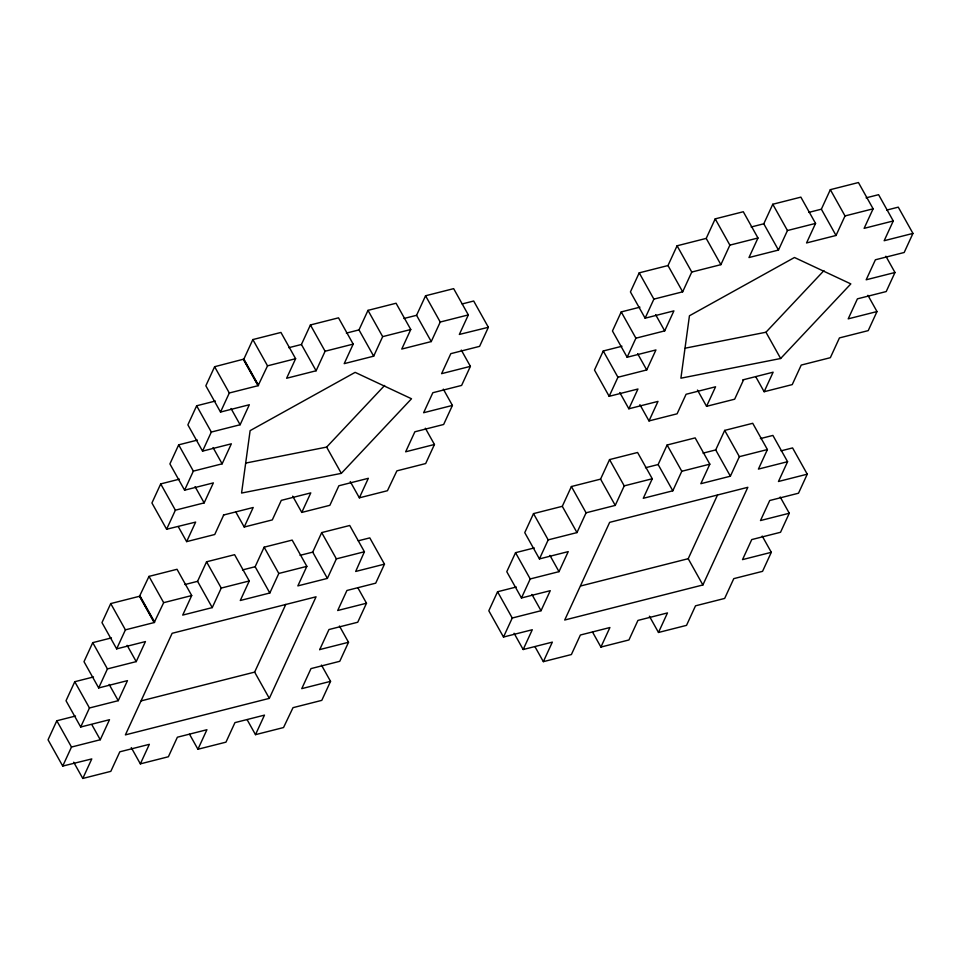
<?xml version="1.0" encoding="UTF-8"?>
<svg xmlns="http://www.w3.org/2000/svg" width="961" height="961" viewBox="0 0 961 961"><rect width="100%" height="100%" fill="white"/><g stroke="black" fill="none" stroke-linecap="round" stroke-linejoin="round"><path stroke-width="1.44" d="M179.407 479.167L160.703 483.912L151.922 502.975L166.613 529.247L195.636 522.099L186.638 541.632L178.253 526.616M197.377 440.102L178.674 444.847L169.905 463.911L184.584 490.182L213.366 482.89L204.164 502.891L175.382 510.183L166.613 529.247M215.36 401.037L196.645 405.782L187.875 424.846L202.555 451.117L231.337 443.814L222.135 463.827L193.353 471.118L184.584 490.182M288.793 347.702L301.43 344.494L310.415 324.962L338.512 317.839L353.192 344.11L325.094 351.233L316.109 370.766L286.63 378.25L295.616 358.705L280.936 332.446L252.851 339.569L243.854 359.102L214.615 366.718L205.846 385.781L220.525 412.053L249.319 404.749L240.118 424.75L211.324 432.054L202.555 451.117M75.511 716.029L56.807 720.774L48.05 739.802L62.729 766.073L91.776 758.926L82.79 778.458L73.697 762.193M93.493 676.964L74.778 681.709L66.021 700.737L80.7 727.009L109.494 719.705L100.268 739.742L71.486 747.045L62.729 766.073M111.464 637.9L92.749 642.645L84.003 661.673L98.683 687.944L127.465 680.64L118.239 700.677L89.457 707.981L80.7 727.009M184.92 584.54L197.57 581.333L206.555 561.801L234.592 554.689L249.271 580.961L221.246 588.072L212.249 607.604L182.722 615.088L191.707 595.556L177.028 569.284L148.991 576.396L139.513 596.276L110.731 603.58L101.974 622.608L116.653 648.867L145.435 641.576L136.222 661.612L107.428 668.916L98.683 687.944M220.525 412.053L229.307 392.989L258.089 385.685L267.53 365.841L295.616 358.705M116.653 648.867L125.41 629.851L154.192 622.548L163.67 602.667L191.707 595.556M223.721 514.976L214.735 534.508L186.638 541.632M235.829 512.021L244.214 527.024L253.199 507.492L223.42 515.048M131.273 747.598L140.354 763.863L149.339 744.331L119.813 751.814L110.827 771.347L82.79 778.458M346.368 333.107L358.994 329.899L367.991 310.367L396.076 303.244L410.755 329.515L401.77 349.047L431.249 341.575L440.234 322.031L468.331 314.908L453.652 288.648L425.555 295.772L416.569 315.304L403.932 318.499M353.192 344.11L344.206 363.642L373.685 356.171L382.67 336.638L410.755 329.515M242.484 569.945L255.145 566.726L264.131 547.193L292.168 540.094L306.847 566.353L297.862 585.886L327.389 578.402L336.374 558.87L364.411 551.758L349.732 525.487L321.695 532.598L312.709 552.131L300.06 555.338M249.271 580.961L240.286 600.493L269.825 592.997L278.81 573.465L306.847 566.353M292.697 496.164L301.778 512.429L310.775 492.897L281.297 500.369L272.311 519.901L244.214 527.024M189.533 734.252L197.93 749.256L206.915 729.723L177.377 737.219L168.391 756.751L140.354 763.863M141.243 700.857L254.641 672.111L285.789 604.397M350.26 481.569L359.354 497.834L368.339 478.302L338.861 485.773L329.875 505.306L301.778 512.429M269.32 698.371L316.049 596.805L172.127 633.299L125.398 734.877L269.32 698.371L254.641 672.111M247.109 719.657L255.494 734.66L264.479 715.128L234.952 722.624L225.967 742.156L197.93 749.256M468.331 314.908L459.346 334.44L488.368 327.293L473.689 301.021L462.169 303.94M364.411 551.758L355.69 571.447L384.472 564.155L369.793 537.884L358.273 540.803M319.701 649.66L328.962 629.539L357.744 622.235L366.501 603.22L358.105 588.204M425.351 428.222L434.444 444.487L425.675 463.55L396.893 470.854L387.451 490.711L359.354 497.834M443.333 389.157L452.415 405.422L443.646 424.486L414.864 431.789L405.662 451.79L434.444 444.487M461.304 350.092L470.397 366.357L461.616 385.421L432.834 392.725L423.633 412.725L452.415 405.422M488.368 327.293L479.599 346.356L450.805 353.66L441.604 373.661L470.397 366.357M321.454 665.084L330.548 681.349L321.791 700.365L293.009 707.668L283.531 727.549L255.494 734.66M339.437 626.019L348.519 642.284L339.774 661.3L310.98 668.604L301.766 688.641L330.548 681.349M384.472 564.155L375.715 583.171L346.933 590.474L337.707 610.511L366.501 603.22M621.971 346.236L603.256 350.981L594.487 370.045L609.166 396.316L637.948 389.013L628.854 408.785L619.773 392.52M639.942 307.172L621.226 311.917L612.457 330.98L627.137 357.252L655.931 349.948L646.717 369.949L617.935 377.253L609.166 396.316M751.154 227L763.779 223.793L772.776 204.261L800.861 197.137L815.553 223.408L787.455 230.532L778.47 250.064L748.991 257.536L757.977 238.004L743.297 211.744L715.2 218.868L706.215 238.4L677.085 245.788L667.991 265.548L639.209 272.852L630.428 291.916L645.119 318.187L673.901 310.883L664.7 330.884L635.906 338.188L627.137 357.252M516.273 587.003L497.57 591.748L488.813 610.776L503.492 637.035L532.274 629.743L523.168 649.528L514.087 633.263M534.244 547.938L515.54 552.683L506.783 571.699L521.463 597.97L550.257 590.679L541.031 610.715L512.249 618.019L503.492 637.035M645.468 467.743L658.129 464.535L667.114 445.003L695.151 437.892L709.831 464.163L681.793 471.274L672.808 490.807L643.281 498.291L652.267 478.758L637.587 452.487L609.55 459.598L600.565 479.131L571.399 486.53L562.293 506.315L533.511 513.618L524.754 532.634L539.445 558.906L568.227 551.614L559.002 571.651L530.22 578.954L521.463 597.97M645.119 318.187L653.888 299.123L682.67 291.82L691.764 272.047L720.894 264.659L729.88 245.127L757.977 238.004M539.445 558.906L548.19 539.878L576.984 532.586L586.078 512.802L615.244 505.402L624.23 485.87L652.267 478.758M639.906 404.665L648.999 420.93L657.985 401.398L628.854 408.785M534.953 646.657L543.349 661.661L552.335 642.128L523.168 649.528M697.482 390.07L706.563 406.323L715.561 386.79L686.082 394.274L677.097 413.807L648.999 420.93M592.529 632.05L600.913 647.065L609.899 627.533L580.372 635.017L571.387 654.549L543.349 661.661M808.718 212.405L821.355 209.198L830.34 189.665L858.437 182.542L873.117 208.813L864.131 228.346L893.262 220.958L878.582 194.687L866.089 197.846M743.646 379.667L734.66 399.199L706.563 406.323M815.553 223.408L806.555 242.941L836.034 235.469L845.019 215.937L873.117 208.813M703.044 453.148L715.705 449.928L724.69 430.396L752.727 423.296L767.407 449.556L758.421 469.088L787.576 461.7L772.896 435.429L760.403 438.6M709.831 464.163L700.845 483.695L730.384 476.2L739.369 456.667L767.407 449.556M755.754 376.712L764.139 391.728L773.125 372.195L742.709 379.907M580.588 585.994L688.208 558.701L717.543 494.951M649.396 616.205L658.489 632.47L667.475 612.926L637.936 620.422L628.95 639.954L600.913 647.065M702.887 584.973L747.826 487.311L609.658 522.352L564.72 620.013L702.887 584.973L688.208 558.701M893.262 220.958L884.168 240.718L912.95 233.415L898.271 207.156L886.751 210.075M787.576 461.7L778.47 481.485L807.252 474.181L792.573 447.922L781.065 450.841M867.915 295.291L876.997 311.556L868.227 330.62L839.446 337.912L830.352 357.684L801.222 365.072L792.236 384.604L764.139 391.728M885.886 256.227L894.979 272.492L886.21 291.555L857.416 298.847L848.215 318.848L876.997 311.556M912.95 233.415L904.181 252.491L875.399 259.782L866.185 279.783L894.979 272.492M762.217 536.058L771.311 552.311L762.553 571.339L733.772 578.642L724.666 598.427L695.512 605.826L686.526 625.359L658.489 632.47M780.2 496.993L789.281 513.246L780.536 532.274L751.742 539.577L742.529 559.614L771.311 552.311M807.252 474.181L798.507 493.209L769.725 500.513L760.499 520.55L789.281 513.246M245.968 463.022L326.632 447.093L384.616 385.469M341.323 473.365L411.512 398.767L355.138 372.363L250.124 430.636L241.571 493.053L341.323 473.365L326.632 447.093M685.289 348.158L765.965 332.23L823.949 270.606M780.644 358.501L850.833 283.903L794.471 257.5L689.445 315.773L680.905 378.19L780.644 358.501L765.965 332.23M319.737 649.576L348.519 642.284M830.34 189.665L845.019 215.937M821.355 209.198L836.034 235.469M772.776 204.261L787.455 230.532M763.779 223.793L778.47 250.064M715.2 218.868L729.88 245.127M706.215 238.4L720.894 264.659M677.085 245.788L691.764 272.047M667.991 265.548L682.67 291.82M639.209 272.852L653.888 299.123M724.69 430.396L739.369 456.667M655.606 314.619L664.7 330.884M715.705 449.928L730.384 476.2M621.226 311.917L635.906 338.188M637.636 353.684L646.717 369.949M667.114 445.003L681.793 471.274M603.256 350.981L617.935 377.253M658.129 464.535L672.808 490.807M609.55 459.598L624.23 485.87M600.565 479.131L615.244 505.402M571.399 486.53L586.078 512.802M562.293 506.315L576.984 532.586M425.555 295.772L440.234 322.031M533.511 513.618L548.19 539.878M416.569 315.304L431.249 341.575M549.92 555.386L559.002 571.651M515.54 552.683L530.22 578.954M531.938 594.451L541.031 610.715M367.991 310.367L382.67 336.638M358.994 329.899L373.685 356.171M497.57 591.748L512.249 618.019M310.415 324.962L325.094 351.233M301.43 344.494L316.109 370.766M252.851 339.569L267.53 365.841M243.854 359.102L258.545 385.373M243.517 359.186L258.197 385.457M243.409 359.426L258.089 385.685M321.695 532.598L336.374 558.87M214.615 366.718L229.307 392.989M312.709 552.131L327.389 578.402M231.024 408.497L240.118 424.75M196.645 405.782L211.324 432.054M213.054 447.562L222.135 463.827M264.131 547.193L278.81 573.465M255.145 566.726L269.825 592.997M178.674 444.847L193.353 471.118M195.071 486.626L204.164 502.891M206.555 561.801L221.246 588.072M160.703 483.912L175.382 510.183M197.57 581.333L212.249 607.604M148.991 576.396L163.67 602.667M140.006 595.928L154.685 622.199M139.633 596.024L154.313 622.296M139.513 596.276L154.192 622.548M110.731 603.58L125.41 629.851M127.128 645.348L136.222 661.612M92.749 642.645L107.428 668.916M109.158 684.412L118.239 700.677M74.778 681.709L89.457 707.981M91.884 724.738L100.268 739.742M56.807 720.774L71.486 747.045"/></g></svg>
